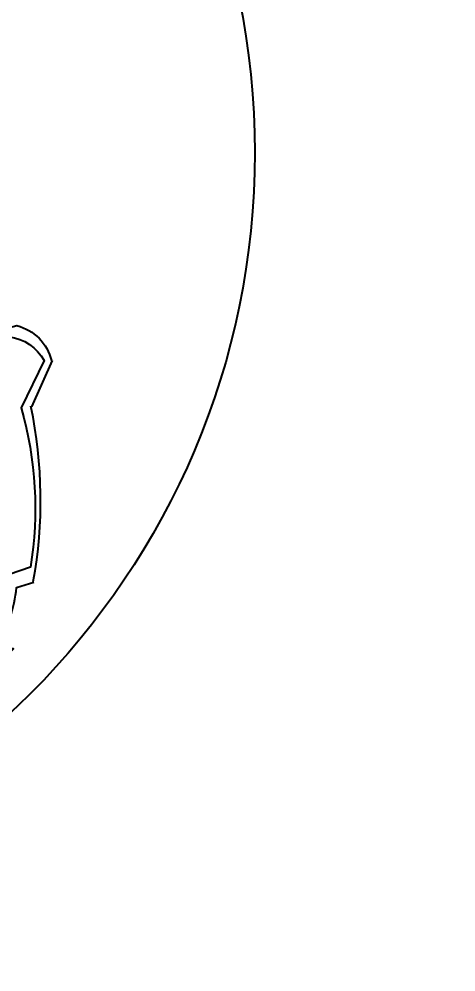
# Model space of a CAD drawing. Header units: feet. Extents: x -354 to 55127, y -297 to 4121.
# Drawn here: x 189.85 to 195.08, y 31.28 to 42.69 of the extents above; entities that cross this region are included whole.
import ezdxf
from ezdxf.enums import TextEntityAlignment as Align

# ---------------------------------------------------------------- set-up
doc = ezdxf.new("R2018")
doc.units = ezdxf.units.FT
doc.header["$MEASUREMENT"] = 0
for name, color, linetype in [('G-ANNO-TEXT', 1, 'Continuous'), ('G-TEXT', 7, 'Continuous'), ('PDF_0', 7, 'Continuous')]:
    doc.layers.add(name, color=color, linetype=linetype)
doc.styles.add('NEI-A', font='arial.ttf')
doc.styles.get("Standard").update_dxf_attribs({"font": 'arial.ttf'})

# ---------------------------------------------------------------- blocks, each defined once
blk = doc.blocks.new('DETAIL_TITLE')
at = {"style": 'NEI-A', "flags": 8}
blk.add_attdef('#', text='', height=0.2, dxfattribs=at).set_placement((0.5922, -0.5109), align=Align.MIDDLE_CENTER)
at = {"lineweight": 30, "flags": 104}
blk.add_attdef('DETAIL_TITLE', text='', height=0.2, dxfattribs=at).set_placement((0.909897, -0.525138), align=Align.BOTTOM_LEFT)
at = {"style": 'NEI-A'}
for tag, p in [('SCALE:', (0.938649, -0.73792)), ('1"_=_', (1.547399, -0.73792))]:
    blk.add_attdef(tag, text='', height=0.1, dxfattribs=at).set_placement(p, align=Align.BOTTOM_LEFT)
blk = doc.blocks.new('sub-title')
at = {"color": 153, "lineweight": 30, "flags": 106}
blk.add_attdef('SUB_TITLE', text='', height=0.1875, dxfattribs=at).set_placement((0, 0.1875), align=Align.MIDDLE_CENTER)

msp = doc.modelspace()

# ---------------------------------------------------------------- linework, layer by layer
at = {"layer": 'PDF_0', "lineweight": 25}
for points in [[(188.431, 38.224), (188.779, 38.34), (189.121, 38.832), (189.828, 39.018, -0.279707), (190.241, 38.599)], [(187.405, 37.453), (187.671, 37.847), (187.839, 37.974), (187.921, 38.305), (188.454, 38.496), (188.419, 38.09), (188.929, 38.258), (189.254, 38.74), (189.735, 38.885, -0.239182), (190.153, 38.601), (189.88, 38.032, -0.109758), (189.99, 36.125), (189.486, 35.951), (189.451, 36.635), (189.654, 36.937)], [(187.312, 34.084), (188.576, 34.49), (188.686, 34.548, 0.162648), (189.788, 35.145), (189.567, 35.191, 0.139358), (189.822, 35.881), (190.031, 35.945)]]:
    msp.add_lwpolyline(points, format="xyb", dxfattribs=at)
msp.add_lwpolyline([(190.251, 38.601), (190.002, 38.044)], dxfattribs=at)
msp.add_circle((183.511, 41.091), 9.164, dxfattribs=at)
msp.add_arc((184.642, 36.928), 5.47, 349.7112, 11.8527, dxfattribs=at)

# ---------------------------------------------------------------- block references
at = {"layer": 'G-ANNO-TEXT'}
ref = msp.add_blockref('DETAIL_TITLE', (61.137, 1018.095), dxfattribs=dict(at, xscale=128.9267043143703, yscale=128.9267043143703, zscale=128.9267043143703))
lines = msp.add_mtext('{\\LDC BLOCK TYPE-2 (3) STRINGS (52) MODULES [580W-NORTH MOTOR GAP] }', dxfattribs={"layer": '0', "insert": (178.447, 989.068), "char_height": 988.13781, "attachment_point": 1})
ref.add_attrib('DETAIL_TITLE', '', (178.447, 989.068)).embed_mtext(lines)
at = {"layer": 'G-TEXT'}
ref = msp.add_blockref('sub-title', (-251.219, 104.638), dxfattribs=dict(at, xscale=5.485316049832718, yscale=5.485316049832718, zscale=5.485316049832718))
lines = msp.add_mtext('{\\LTYPICAL 54-MODULE SHORT TRACKER  WIRING DETAIL}', dxfattribs={"layer": 'G-ANNO-TEXT', "insert": (-221.258, 117.134), "char_height": 92.11239, "attachment_point": 1})
ref.add_attrib('SUB_TITLE', '', (-221.258, 117.134), dxfattribs={"flags": 104}).embed_mtext(lines)
ref = msp.add_blockref('sub-title', (115.628, 52.293), dxfattribs=dict(at, xscale=5.485316049832718, yscale=5.485316049832718, zscale=5.485316049832718))
lines = msp.add_mtext('{\\LTYPICAL 3x90-MODULE TRACKER WIRING DETAIL}', dxfattribs={"layer": 'G-ANNO-TEXT', "insert": (129.666, 67.518), "char_height": 92.11239, "attachment_point": 1})
ref.add_attrib('SUB_TITLE', '', (129.666, 67.518), dxfattribs={"flags": 104}).embed_mtext(lines)

doc.saveas('drawing.dxf')
